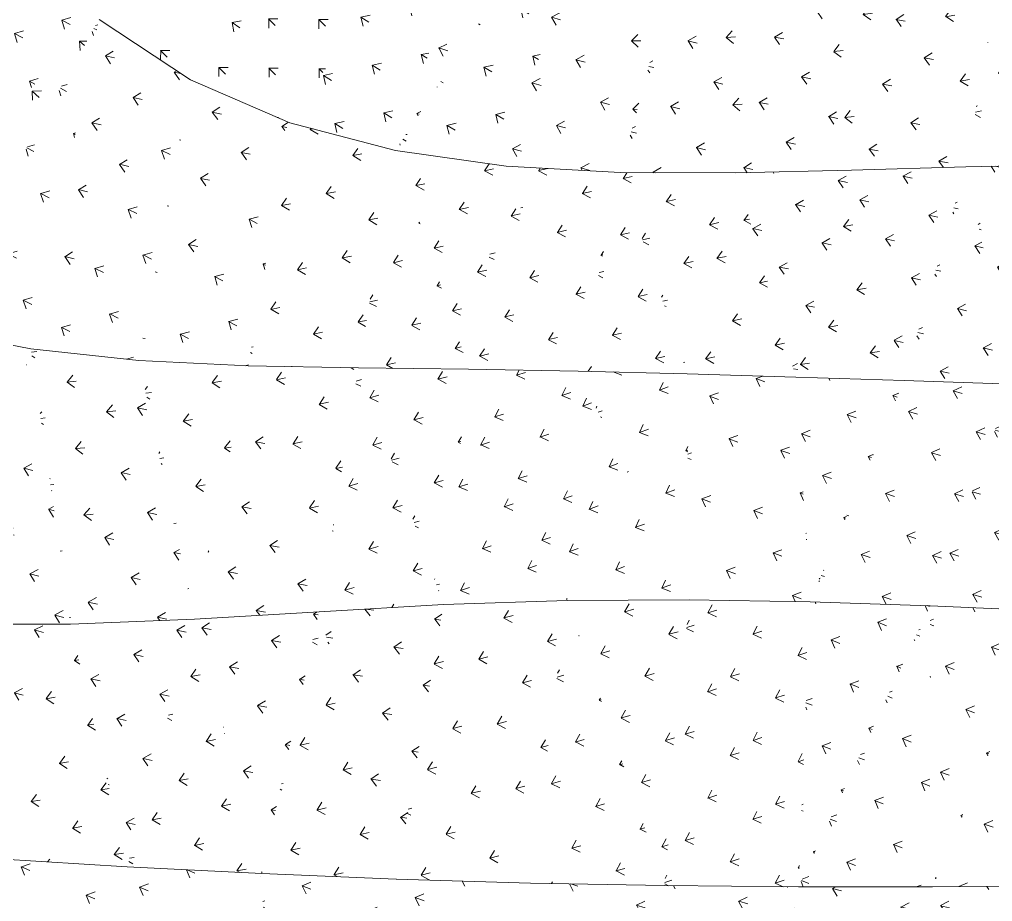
# Model space of a CAD drawing. Header units: millimetres. Extents: x 12827 to 178996, y -27589 to 73652.
# Drawn here: x 60932 to 65843, y -17198 to -12745 of the extents above; entities that cross this region are included whole.
import ezdxf

# ---------------------------------------------------------------- set-up
doc = ezdxf.new("R2010")
doc.units = ezdxf.units.MM
doc.layers.add('A-FLOR', color=192, linetype='Continuous', lineweight=9)
doc.layers.add('A-FLOR-PATT', color=8, linetype='Continuous', lineweight=9)

msp = doc.modelspace()

# ---------------------------------------------------------------- hatches: boundary and pattern name
at = {"layer": 'A-FLOR-PATT'}
h = msp.add_hatch(dxfattribs=at)
h.set_pattern_fill('FP_1391', color=256, style=0, pattern_type=2)
h.set_pattern_definition([(301.924, (63306.94, 44218.64), (245.3747, -60.5412), [47.563, -311.178]), (257.144, (63306.94, 44218.64), (245.376, -60.5391), [46.915, -203.298]), (346.141, (63306.94, 44218.64), (55.6718, 243.9413), [47.387, -205.346])])
h.paths.add_polyline_path([(61333.50511, -12744.87328), (63143.45834, -11065.31411), (60923.20745, -12355.97897), (60936.03253, -12368.13503)], flags=0)
h = msp.add_hatch(dxfattribs=at)
h.set_pattern_fill('FP_1390', color=256, style=0, pattern_type=2)
h.set_pattern_definition([(314.278, (49215.55, 47742.82), (252.376, -6.7198), [47.579, -311.285]), (269.58, (49215.55, 47742.82), (252.3755, -6.7162), [46.916, -203.303]), (358.475, (49215.55, 47742.82), (1.8376, 250.2127), [47.337, -205.128])])
h.paths.add_polyline_path([(61794.21442, -13050.25881), (63143.45834, -11065.31411), (61333.50511, -12744.87328), (61566.45571, -12899.28679)], flags=0)
h = msp.add_hatch(dxfattribs=at)
h.set_pattern_fill('FP_1425', color=256, style=0, pattern_type=2)
h.set_pattern_definition([(325.954, (33250.18, 49111.99), (245.7224, 46.18974), [47.575, -311.259]), (281.796, (33250.18, 49112), (245.72315, 46.188), [47.328, -205.089]), (10.646, (33250.18, 49112), (-51.603, 247.08585), [46.88, -203.146])])
h.paths.add_polyline_path([(61794.21442, -13050.25881), (63500.99808, -11441.54957), (63143.45834, -11065.31411), (62001.79681, -12744.87328)], flags=0)
h = msp.add_hatch(dxfattribs=at)
h.set_pattern_fill('FP_1392', color=256, style=0, pattern_type=2)
h.set_pattern_definition([(315.337, (48906.47, 46299.02), (252.9749, -3.1663), [47.456, -310.477]), (270.371, (48906.47, 46299.02), (252.9748, -3.163), [46.583, -201.859]), (359.283, (48906.47, 46299.02), (-1.6063, 248.4366), [47.437, -205.558])])
h.paths.add_polyline_path([(62295.65688, -13266.29691), (63500.99808, -11441.54957), (61794.21442, -13050.25881)], flags=0)
h = msp.add_hatch(dxfattribs=at)
h.set_pattern_fill('FP_1394', color=256, style=0, pattern_type=2)
h.set_pattern_definition([(328.19, (33976.39, 46659.28), (246.92936, 52.80122), [47.505, -310.802]), (283.397, (33976.4, 46659.28), (246.9295, 52.8016), [46.58, -201.847]), (12.07, (33976.4, 46659.28), (-57.5605, 241.6663), [47.346, -205.166])])
h.paths.add_polyline_path([(62829.67217, -13406.34412), (63500.99808, -11441.54957), (62295.65688, -13266.29691)], flags=0)
h = msp.add_hatch(dxfattribs=at)
h.set_pattern_fill('FP_1426', color=256, style=0, pattern_type=2)
h.set_pattern_definition([(340.533, (15997.55, 43559.44), (224.20845, 105.94385), [47.5, -310.766]), (296.749, (15997.55, 43559.44), (224.2079, 105.9435), [47.315, -205.031]), (25.291, (15997.55, 43559.44), (-113.5731, 225.343), [46.496, -201.483])])
h.paths.add_polyline_path([(62829.67217, -13406.34412), (63916.7044, -11745.89008), (63500.99808, -11441.54957), (62877.52314, -13266.29691)], flags=0)
h = msp.add_hatch(dxfattribs=at)
h.set_pattern_fill('FP_1383', color=256, style=0, pattern_type=2)
h.set_pattern_definition([(329.209, (34354.28, 44765.01), (246.5697, 55.6493), [47.352, -309.797]), (284.175, (34354.28, 44765), (246.5703, 55.6475), [46.119, -199.847]), (12.718, (34354.28, 44765), (-60.234, 238.4762), [47.395, -205.377])])
h.paths.add_polyline_path([(63388.22491, -13485.33677), (63916.7044, -11745.89008), (62829.67217, -13406.34412)], flags=0)
h = msp.add_hatch(dxfattribs=at)
h.set_pattern_fill('FP_1382', color=256, style=0, pattern_type=2)
h.set_pattern_definition([(344.364, (16340.16, 40770.71), (222.08886, 117.6296), [47.538, -311.015]), (299.897, (16340.16, 40770.71), (222.0886, 117.6291), [46.342, -200.817]), (27.908, (16340.16, 40770.71), (-123.1947, 214.2687), [47.122, -204.195])])
h.paths.add_polyline_path([(63963.27975, -13518.2112), (63916.7044, -11745.89008), (63388.22491, -13485.33677), (63916.7044, -13515.54861)], flags=0)
h = msp.add_hatch(dxfattribs=at)
h.set_pattern_fill('FP_1423', color=256, style=0, pattern_type=2)
h.set_pattern_definition([(358.912, (-2804.29, 29696.33), (174.43616, 169.40734), [47.179, -308.67]), (315.831, (-2804.29, 29696.33), (174.4364, 169.4072), [47.405, -205.421]), (44.162, (-2804.29, 29696.33), (-181.3487, 176.164), [45.592, -197.567])])
h.paths.add_polyline_path([(63963.27975, -13518.2112), (64379.94516, -11977.9535), (63916.7044, -11745.89008), (63962.41583, -13485.33677)], flags=0)
h = msp.add_hatch(dxfattribs=at)
h.set_pattern_fill('FP_1384', color=256, style=0, pattern_type=2)
h.set_pattern_definition([(346.497, (15538.65, 37971.5), (218.0685, 123.8246), [47.492, -310.717]), (302.12, (15538.65, 37971.5), (218.0663, 123.8282), [45.929, -199.028]), (29.589, (15538.65, 37971.5), (-130.23936, 207.4646), [47.02, -203.752])])
h.paths.add_polyline_path([(64546.8013, -13519.90376), (64379.94516, -11977.9535), (63963.27975, -13518.2112), (64379.94516, -13519.41978)], flags=0)
h = msp.add_hatch(dxfattribs=at)
h.set_pattern_fill('FP_1427', color=256, style=0, pattern_type=2)
h.set_pattern_definition([(3.051, (-5218.46, 24474.45), (161.49344, 179.54896), [47.221, -308.942]), (320.406, (-5218.46, 24474.45), (161.4936, 179.54805), [47.245, -204.727]), (48.03, (-5218.46, 24474.45), (-194.1629, 160.5939), [45.28, -196.211])])
h.paths.add_polyline_path([(64546.8013, -13519.90376), (64876.83376, -12145.3093), (64379.94516, -11977.9535), (64546.61815, -13518.2112)], flags=0)
h = msp.add_hatch(dxfattribs=at)
h.set_pattern_fill('FP_1385', color=256, style=0, pattern_type=2)
h.set_pattern_definition([(348.409, (14995.23, 35030.13), (214.19284, 128.82363), [47.464, -310.531]), (304.214, (14995.23, 35030.13), (214.1919, 128.82505), [45.518, -197.247]), (31.024, (14995.23, 35030.13), (-136.5006, 200.7547), [46.865, -203.083])])
h.paths.add_polyline_path([(64546.8013, -13519.90376), (65130.7542, -13505.35078), (64876.83376, -12145.3093), (64823.33455, -12368.13503)], flags=0)
h = msp.add_hatch(dxfattribs=at)
h.set_pattern_fill('FP_1398', color=256, style=0, pattern_type=2)
h.set_pattern_definition([(6.818, (-6928.94, 19404.8), (149.18197, 187.61604), [47.248, -309.118]), (324.625, (-6928.94, 19404.8), (149.1837, 187.61395), [47.063, -203.939]), (51.51, (-6928.94, 19404.8), (-204.66295, 145.3102), [44.943, -194.754])])
h.paths.add_polyline_path([(65130.7542, -13505.35078), (65393.45884, -12255.58738), (64876.83376, -12145.3093), (64930.81577, -12434.44623)], flags=0)
h = msp.add_hatch(dxfattribs=at)
h.set_pattern_fill('FP_1388', color=256, style=0, pattern_type=2)
h.set_pattern_definition([(350.08, (14366.3, 32145.54), (210.34146, 132.89778), [47.471, -310.579]), (306.19, (14366.3, 32145.54), (210.3406, 132.9), [45.205, -195.89]), (32.286, (14366.3, 32145.54), (-142.3576, 194.5798), [46.652, -202.157])])
h.paths.add_polyline_path([(65130.7542, -13505.35078), (65707.38213, -13489.04222), (65393.45884, -12255.58738), (65134.18232, -13489.04222)], flags=0)
h = msp.add_hatch(dxfattribs=at)
h.set_pattern_fill('FP_1396', color=256, style=0, pattern_type=2)
h.set_pattern_definition([(9.98, (-8054.69, 15111.7), (138.8733, 193.75215), [47.284, -309.355]), (328.148, (-8054.69, 15111.7), (138.871, 193.7536), [46.879, -203.141]), (54.369, (-8054.7, 15111.7), (-212.3694, 131.9432), [44.697, -193.685])])
h.paths.add_polyline_path([(65707.38213, -13489.04222), (65915.94908, -12316.42478), (65393.45884, -12255.58738), (65422.10304, -12368.13503)], flags=0)
h = msp.add_hatch(dxfattribs=at)
h.set_pattern_fill('FP_1387', color=256, style=0, pattern_type=2)
h.set_pattern_definition([(13.103, (-8995.77, 12272.42), (130.76187, 200.6183), [47.441, -310.382]), (331.242, (-8995.77, 12272.42), (130.76146, 200.6174), [46.571, -201.809]), (56.904, (-8995.77, 12272.42), (-217.7455, 119.4983), [44.901, -194.57])])
h.paths.add_polyline_path([(65707.38213, -13489.04222), (66274.24872, -13476.95773), (65915.94908, -12316.42478), (65709.53153, -13476.95773)], flags=0)
h = msp.add_hatch(dxfattribs=at)
h.set_pattern_fill('FP_1263', color=256, style=0, pattern_type=2)
h.set_pattern_definition([(331.091, (26284.85, 49160.07), (238.90276, 67.40053), [47.529, -310.96]), (287.288, (26284.85, 49160.07), (238.9024, 67.3997), [47.267, -204.823]), (15.755, (26284.85, 49160.07), (-74.9145, 240.7006), [46.543, -201.685])])
h.paths.add_polyline_path([(59936.86252, -14149.89265), (61333.50511, -12744.87328), (60923.20745, -12355.97897), (60059.78465, -13926.32817)], flags=0)
h = msp.add_hatch(dxfattribs=at)
h.set_pattern_fill('FP_1225', color=256, style=0, pattern_type=2)
h.set_pattern_definition([(318.256, (46385.12, 46320.46), (252.8476, 7.4909), [47.283, -309.35]), (273.096, (46385.12, 46320.46), (252.8474, 7.493), [45.993, -199.304]), (1.697, (46385.12, 46320.46), (-13.2464, 244.93915), [47.43, -205.529])])
h.paths.add_polyline_path([(60455.99699, -14306.91568), (61333.50511, -12744.87328), (59936.86252, -14149.89265)], flags=0)
h = msp.add_hatch(dxfattribs=at)
h.set_pattern_fill('FP_1228', color=256, style=0, pattern_type=2)
h.set_pattern_definition([(332.858, (29255.56, 45994.37), (241.73618, 70.3552), [47.461, -310.513]), (288.198, (29255.56, 45994.37), (241.7367, 70.3526), [46.118, -199.846]), (16.227, (29255.56, 45994.37), (-76.8165, 233.6617), [47.206, -204.56])])
h.paths.add_polyline_path([(60989.82224, -14408.12097), (61333.50511, -12744.87328), (60455.99699, -14306.91568)], flags=0)
h = msp.add_hatch(dxfattribs=at)
h.set_pattern_fill('FP_1295', color=256, style=0, pattern_type=2)
h.set_pattern_definition([(346.744, (8729.86, 40168.48), (207.84524, 127.9806), [47.34, -309.718]), (303.651, (8729.86, 40168.48), (207.8467, 127.97935), [47.269, -204.832]), (31.622, (8729.86, 40168.48), (-139.6968, 209.8564), [45.766, -198.321])])
h.paths.add_polyline_path([(60989.82224, -14408.12097), (61794.21442, -13050.25881), (61333.50511, -12744.87328), (61010.73465, -14306.91568)], flags=0)
h = msp.add_hatch(dxfattribs=at)
h.set_pattern_fill('FP_1233', color=256, style=0, pattern_type=2)
h.set_pattern_definition([(332.815, (31718.5, 43282.46), (242.71804, 67.50666), [47.255, -309.166]), (287.884, (31718.5, 43282.46), (242.7197, 67.5027), [45.382, -196.657]), (15.542, (31718.5, 43282.46), (-74.3283, 230.3438), [47.237, -204.694])])
h.paths.add_polyline_path([(61534.64493, -14466.28463), (61794.21442, -13050.25881), (60989.82224, -14408.12097)], flags=0)
h = msp.add_hatch(dxfattribs=at)
h.set_pattern_fill('FP_1278', color=256, style=0, pattern_type=2)
h.set_pattern_definition([(348.404, (9004.06, 36776.08), (205.40526, 131.01265), [47.501, -310.773]), (305.638, (9004.06, 36776.08), (205.40415, 131.0143), [46.84, -202.974]), (32.531, (9004.06, 36776.08), (-145.5572, 203.0277), [45.681, -197.95])])
h.paths.add_polyline_path([(61534.64493, -14466.28463), (62295.65688, -13266.29691), (61794.21442, -13050.25881), (61545.30682, -14408.12097)], flags=0)
h = msp.add_hatch(dxfattribs=at)
h.set_pattern_fill('FP_1217', color=256, style=0, pattern_type=2)
h.set_pattern_definition([(332.599, (34690.99, 40386.7), (243.954, 63.71613), [46.969, -307.295]), (287.286, (34690.99, 40386.7), (243.9534, 63.7176), [44.527, -192.952]), (14.638, (34690.99, 40386.7), (-70.5655, 226.7533), [47.276, -204.862])])
h.paths.add_polyline_path([(62086.7717, -14494.18278), (62295.65688, -13266.29691), (61534.64493, -14466.28463), (61814.48917, -14480.42475)], flags=0)
h = msp.add_hatch(dxfattribs=at)
h.set_pattern_fill('FP_1218', color=256, style=0, pattern_type=2)
h.set_pattern_definition([(11.95, (-9647.48, 17557.95), (134.5136, 199.27978), [47.427, -310.289]), (329.837, (-9647.48, 17557.95), (134.5119, 199.28064), [46.724, -202.469]), (55.981, (-9647.48, 17557.95), (-215.45084, 125.2103), [45.081, -195.349])])
h.paths.add_polyline_path([(62642.50922, -14504.59152), (62295.65688, -13266.29691), (62086.7717, -14494.18278), (62443.61137, -14500.86624)], flags=0)
h = msp.add_hatch(dxfattribs=at)
h.set_pattern_fill('FP_1296', color=256, style=0, pattern_type=2)
h.set_pattern_definition([(9.759, (-9210.33, 16301.5), (133.63572, 192.0073), [46.818, -306.304]), (328.348, (-9210.33, 16301.5), (133.6374, 192.00634), [47.219, -204.616]), (55.162, (-9210.33, 16301.5), (-214.3754, 132.1522), [43.863, -190.072])])
h.paths.add_polyline_path([(62642.50922, -14504.59152), (62829.67217, -13406.34412), (62295.65688, -13266.29691), (62639.59369, -14494.18278)], flags=0)
h = msp.add_hatch(dxfattribs=at)
h.set_pattern_fill('FP_1216', color=256, style=0, pattern_type=2)
h.set_pattern_definition([(13.494, (-9410.14, 13356.4), (127.5004, 199.7712), [47.337, -309.698]), (332.07, (-9410.14, 13356.4), (127.5004, 199.771), [46.62, -202.019]), (57.453, (-9410.14, 13356.4), (-219.6785, 116.45896), [44.436, -192.556])])
h.paths.add_polyline_path([(63198.16966, -14510.26787), (62829.67217, -13406.34412), (62642.50922, -14504.59152), (63072.12889, -14508.9803)], flags=0)
h = msp.add_hatch(dxfattribs=at)
h.set_pattern_fill('FP_1235', color=256, style=0, pattern_type=2)
h.set_pattern_definition([(12.114, (-9135.12, 12574.8), (127.15997, 195.14496), [46.986, -307.404]), (331.162, (-9135.12, 12574.8), (127.1588, 195.1455), [46.948, -203.443]), (56.911, (-9135.12, 12574.8), (-219.3383, 120.7734), [43.672, -189.247])])
h.paths.add_polyline_path([(63198.16966, -14510.26787), (63388.22491, -13485.33677), (62829.67217, -13406.34412), (63196.27486, -14504.59152)], flags=0)
h = msp.add_hatch(dxfattribs=at)
h.set_pattern_fill('FP_1219', color=256, style=0, pattern_type=2)
h.set_pattern_definition([(13.546, (-8639.95, 11249.06), (126.2412, 197.79005), [47.273, -309.285]), (332.593, (-8639.95, 11249.06), (126.24315, 197.78814), [46.549, -201.713]), (57.451, (-8639.95, 11249.06), (-220.3968, 114.2774), [43.996, -190.648])])
h.paths.add_polyline_path([(63751.21673, -14519.98995), (63388.22491, -13485.33677), (63198.16966, -14510.26787), (63695.14457, -14519.00425)], flags=0)
h = msp.add_hatch(dxfattribs=at)
h.set_pattern_fill('FP_1229', color=256, style=0, pattern_type=2)
h.set_pattern_definition([(13.101, (-8549.97, 10943.61), (126.15596, 196.28958), [47.17, -308.608]), (332.309, (-8549.97, 10943.61), (126.1582, 196.2885), [46.662, -202.202]), (57.271, (-8549.97, 10943.61), (-220.3626, 115.64585), [43.75, -189.584])])
h.paths.add_polyline_path([(63751.21673, -14519.98995), (63963.27975, -13518.2112), (63388.22491, -13485.33677), (63747.80589, -14510.26787)], flags=0)
h = msp.add_hatch(dxfattribs=at)
h.set_pattern_fill('FP_1232', color=256, style=0, pattern_type=2)
h.set_pattern_definition([(347.384, (19341.09, 31008.19), (218.10884, 119.0151), [47.313, -309.547]), (303.454, (19341.1, 31008.19), (218.1083, 119.0166), [44.263, -191.806]), (28.62, (19341.1, 31008.19), (-130.1358, 196.9595), [46.588, -201.88])])
h.paths.add_polyline_path([(65396.28846, -14568.00965), (65707.38213, -13489.04222), (65130.7542, -13505.35078)], flags=0)
h = msp.add_hatch(dxfattribs=at)
h.set_pattern_fill('FP_1220', color=256, style=0, pattern_type=2)
h.set_pattern_definition([(346.801, (18571.06, 30672.83), (217.98743, 117.19607), [47.433, -310.332]), (303.236, (18571.06, 30672.83), (217.98785, 117.19555), [44.584, -193.199]), (28.264, (18571.06, 30672.83), (-130.3275, 198.8855), [46.405, -201.089])])
h.paths.add_polyline_path([(65941.18239, -14586.11093), (65707.38213, -13489.04222), (65396.28846, -14568.00965), (65707.38213, -14578.34413)], flags=0)
h = msp.add_hatch(dxfattribs=at)
h.set_pattern_fill('FP_1234', color=256, style=0, pattern_type=2)
h.set_pattern_definition([(346.685, (19425.7, 31334.81), (219.47684, 117.21438), [47.319, -309.584]), (302.662, (19425.7, 31334.8), (219.4763, 117.2147), [44.412, -192.454]), (28.105, (19425.7, 31334.8), (-127.8321, 199.41), [46.653, -202.163])])
h.paths.add_polyline_path([(65941.18239, -14586.11093), (66274.24872, -13476.95773), (65707.38213, -13489.04222), (65710.85771, -13505.35078)], flags=0)
h = msp.add_hatch(dxfattribs=at)
h.set_pattern_fill('FP_1224', color=256, style=0, pattern_type=2)
h.set_pattern_definition([(12.589, (-7726.3, 11161.74), (129.6867, 194.97136), [47.284, -309.356]), (331.77, (-7726.3, 11161.74), (129.6881, 194.97056), [46.474, -201.386]), (56.37, (-7726.3, 11161.74), (-218.3798, 117.2389), [43.906, -190.258])])
h.paths.add_polyline_path([(64301.67359, -14533.69223), (63963.27975, -13518.2112), (63751.21673, -14519.98995)], flags=0)
h = msp.add_hatch(dxfattribs=at)
h.set_pattern_fill('FP_1230', color=256, style=0, pattern_type=2)
h.set_pattern_definition([(12.835, (-7712.67, 11179.96), (129.73158, 195.8004), [47.335, -309.688]), (331.922, (-7712.67, 11179.96), (129.733, 195.7992), [46.406, -201.092]), (56.472, (-7712.67, 11179.96), (-218.3692, 116.4925), [44.04, -190.839])])
h.paths.add_polyline_path([(64301.67359, -14533.69223), (64546.8013, -13519.90376), (63963.84377, -13519.90376)], flags=0)
h = msp.add_hatch(dxfattribs=at)
h.set_pattern_fill('FP_1222', color=256, style=0, pattern_type=2)
h.set_pattern_definition([(11.094, (-6834.02, 12411.68), (135.83668, 191.96487), [47.347, -309.763]), (330.13, (-6834.02, 12411.68), (135.8368, 191.9647), [46.402, -201.074]), (54.716, (-6834.02, 12411.68), (-214.5989, 123.25226), [44.093, -191.071])])
h.paths.add_polyline_path([(64849.90818, -14550.11778), (64546.8013, -13519.90376), (64301.67359, -14533.69223), (64546.8013, -14541.03645)], flags=0)
h = msp.add_hatch(dxfattribs=at)
h.set_pattern_fill('FP_1231', color=256, style=0, pattern_type=2)
h.set_pattern_definition([(348.305, (18845.34, 30414.75), (215.91388, 121.5165), [47.342, -309.736]), (304.598, (18845.34, 30414.75), (215.9146, 121.5159), [44.166, -191.388]), (29.37, (18845.34, 30414.75), (-133.7494, 193.89975), [46.455, -201.305])])
h.paths.add_polyline_path([(64849.90818, -14550.11778), (65130.7542, -13505.35078), (64546.8013, -13519.90376)], flags=0)
h = msp.add_hatch(dxfattribs=at)
h.set_pattern_fill('FP_1221', color=256, style=0, pattern_type=2)
h.set_pattern_definition([(9.489, (-6022.9, 14142.36), (142.5766, 189.0547), [47.418, -310.231]), (328.244, (-6022.9, 14142.36), (142.5767, 189.05564), [46.347, -200.836]), (52.978, (-6022.9, 14142.36), (-210.179, 130.0936), [44.398, -192.393])])
h.paths.add_polyline_path([(65396.28846, -14568.00965), (65130.7542, -13505.35078), (64849.90818, -14550.11778), (65130.7542, -14559.31441)], flags=0)
h = msp.add_hatch(dxfattribs=at)
h.set_pattern_fill('FP_1081', color=256, style=0, pattern_type=2)
h.set_pattern_definition([(2.415, (-5205.64, 29662.5), (167.2172, 177.42765), [47.478, -310.621]), (319.572, (-5205.64, 29662.5), (167.2197, 177.42584), [46.938, -203.398]), (46.697, (-5205.64, 29662.5), (-190.5632, 162.3389), [45.714, -198.094])])
h.paths.add_polyline_path([(60575.41676, -15797.54565), (60989.82224, -14408.12097), (60455.99699, -14306.91568), (60572.14907, -15756.75745)], flags=0)
h = msp.add_hatch(dxfattribs=at)
h.set_pattern_fill('FP_1043', color=256, style=0, pattern_type=2)
h.set_pattern_definition([(345.581, (16173.53, 40475.5), (220.57757, 118.47875), [47.437, -310.354]), (301.247, (16173.53, 40475.5), (220.57745, 118.4796), [45.524, -197.269]), (28.242, (16173.53, 40475.5), (-125.944, 207.5717), [46.947, -203.436])])
h.paths.add_polyline_path([(61190.00879, -15798.25746), (60989.82224, -14408.12097), (60575.41676, -15797.54565), (60989.82224, -15798.02561)], flags=0)
h = msp.add_hatch(dxfattribs=at)
h.set_pattern_fill('FP_1085', color=256, style=0, pattern_type=2)
h.set_pattern_definition([(5.704, (-7130.6, 25835.13), (156.89255, 185.5763), [47.491, -310.71]), (323.071, (-7130.6, 25835.13), (156.8917, 185.57686), [46.802, -202.811]), (49.788, (-7130.6, 25835.13), (-199.5357, 149.9733), [45.564, -197.445])])
h.paths.add_polyline_path([(61190.00879, -15798.25746), (61534.64493, -14466.28463), (60989.82224, -14408.12097), (61189.90629, -15797.54565)], flags=0)
h = msp.add_hatch(dxfattribs=at)
h.set_pattern_fill('FP_1042', color=256, style=0, pattern_type=2)
h.set_pattern_definition([(347.786, (14696.53, 38403.03), (216.1569, 125.78736), [47.41, -310.178]), (303.501, (14696.53, 38403.03), (216.1575, 125.7854), [45.295, -196.277]), (30.196, (14696.53, 38403.03), (-133.3369, 201.4404), [46.892, -203.2])])
h.paths.add_polyline_path([(61190.00879, -15798.25746), (61814.48917, -15772.84236), (61534.64493, -14466.28463), (61282.63132, -15440.28371)], flags=0)
h = msp.add_hatch(dxfattribs=at)
h.set_pattern_fill('FP_1087', color=256, style=0, pattern_type=2)
h.set_pattern_definition([(9.058, (-9138.74, 21733.81), (145.33407, 193.3082), [47.473, -310.588]), (326.674, (-9138.74, 21733.81), (145.3339, 193.3082), [46.734, -202.514]), (53.064, (-9138.74, 21733.81), (-208.26276, 136.9346), [45.346, -196.501])])
h.paths.add_polyline_path([(61814.48917, -15772.84236), (62086.7717, -14494.18278), (61534.64493, -14466.28463), (61743.2603, -15440.28371)], flags=0)
h = msp.add_hatch(dxfattribs=at)
h.set_pattern_fill('FP_1044', color=256, style=0, pattern_type=2)
h.set_pattern_definition([(350.116, (12753.7, 36095.49), (210.75596, 133.44153), [47.428, -310.295]), (306.018, (12753.7, 36095.5), (210.7561, 133.44286), [45.168, -195.729]), (32.34, (12753.7, 36095.5), (-141.6559, 194.8461), [46.772, -202.678])])
h.paths.add_polyline_path([(61814.48917, -15772.84236), (62443.61137, -15735.2498), (62086.7717, -14494.18278), (61822.49427, -15735.2498)], flags=0)
h = msp.add_hatch(dxfattribs=at)
h.set_pattern_fill('FP_1083', color=256, style=0, pattern_type=2)
h.set_pattern_definition([(12.291, (-11129.5, 17536.28), (133.1563, 200.12394), [47.418, -310.228]), (330.176, (-11129.5, 17536.28), (133.15724, 200.12274), [46.746, -202.565]), (56.362, (-11129.5, 17536.28), (-216.2933, 123.98756), [45.07, -195.305])])
h.paths.add_polyline_path([(62443.61137, -15735.2498), (62642.50922, -14504.59152), (62086.7717, -14494.18278), (62358.8008, -15440.28371)], flags=0)
h = msp.add_hatch(dxfattribs=at)
h.set_pattern_fill('FP_1048', color=256, style=0, pattern_type=2)
h.set_pattern_definition([(15.767, (-13023.21, 13982.79), (121.16593, 207.52514), [47.438, -310.36]), (333.699, (-13023.21, 13982.8), (121.16596, 207.52524), [46.676, -202.264]), (59.721, (-13023.21, 13982.8), (-223.1693, 110.30176), [45.058, -195.251])])
h.paths.add_polyline_path([(62443.61137, -15735.2498), (63072.12889, -15699.42926), (62642.50922, -14504.59152), (62449.40065, -15699.42926)], flags=0)
h = msp.add_hatch(dxfattribs=at)
h.set_pattern_fill('FP_1082', color=256, style=0, pattern_type=2)
h.set_pattern_definition([(15.202, (-12995.98, 13481.07), (121.16226, 205.63627), [47.317, -309.57]), (333.346, (-12995.98, 13481.07), (121.1623, 205.63595), [46.834, -202.947]), (59.493, (-12995.98, 13481.07), (-223.2366, 112.0524), [44.752, -193.924])])
h.paths.add_polyline_path([(63072.12889, -15699.42926), (63198.16966, -14510.26787), (62642.50922, -14504.59152), (62978.94969, -15440.28371)], flags=0)
h = msp.add_hatch(dxfattribs=at)
h.set_pattern_fill('FP_1050', color=256, style=0, pattern_type=2)
h.set_pattern_definition([(18.154, (-14747.15, 10200.18), (110.1171, 211.44144), [47.297, -309.442]), (336.337, (-14747.15, 10200.18), (110.11405, 211.4427), [46.852, -203.023]), (62.49, (-14747.15, 10200.18), (-228.8648, 100.29134), [44.7, -193.698])])
h.paths.add_polyline_path([(63072.12889, -15699.42926), (63695.14457, -15678.33617), (63198.16966, -14510.26787), (63074.36457, -15678.33617)], flags=0)
h = msp.add_hatch(dxfattribs=at)
h.set_pattern_fill('FP_1084', color=256, style=0, pattern_type=2)
h.set_pattern_definition([(17.684, (-14661.88, 9834.33), (110.14232, 209.85922), [47.176, -308.65]), (336.027, (-14661.88, 9834.33), (110.14244, 209.8596), [46.964, -203.513]), (62.308, (-14661.88, 9834.33), (-228.8706, 101.7703), [44.439, -192.568])])
h.paths.add_polyline_path([(63695.14457, -15678.33617), (63751.21673, -14519.98995), (63198.16966, -14510.26787), (63593.86103, -15440.28371)], flags=0)
h = msp.add_hatch(dxfattribs=at)
h.set_pattern_fill('FP_1061', color=256, style=0, pattern_type=2)
h.set_pattern_definition([(20.205, (-16232.78, 6824.17), (100.09153, 214.4183), [47.121, -308.288]), (338.561, (-16232.78, 6824.17), (100.0937, 214.41786), [47.025, -203.774]), (64.976, (-16232.78, 6824.17), (-233.4452, 91.6698), [44.368, -192.262])])
h.paths.add_polyline_path([(63695.14457, -15678.33617), (64311.40316, -15674.56433), (63751.21673, -14519.98995), (63695.32716, -15674.56433)], flags=0)
h = msp.add_hatch(dxfattribs=at)
h.set_pattern_fill('FP_1079', color=256, style=0, pattern_type=2)
h.set_pattern_definition([(19.9, (-16138.33, 6623.68), (100.1297, 213.38895), [47.031, -307.698]), (338.351, (-16138.33, 6623.68), (100.1301, 213.38816), [47.087, -204.044]), (64.862, (-16138.33, 6623.68), (-233.4165, 92.6483), [44.196, -191.517])])
h.paths.add_polyline_path([(64311.40316, -15674.56433), (64301.67359, -14533.69223), (63751.21673, -14519.98995), (64301.67359, -15654.51116)], flags=0)
h = msp.add_hatch(dxfattribs=at)
h.set_pattern_fill('FP_1075', color=256, style=0, pattern_type=2)
h.set_pattern_definition([(339.053, (26789.65, 35702.1), (234.5198, 88.1745), [47.136, -308.384]), (294.368, (26789.65, 35702.1), (234.5185, 88.1777), [44.311, -192.015]), (20.606, (26789.65, 35702.1), (-97.5073, 215.2729), [46.978, -203.57])])
h.paths.add_polyline_path([(64311.40316, -15674.56433), (64849.90818, -14550.11778), (64301.67359, -14533.69223), (64309.40517, -15440.28371)], flags=0)
h = msp.add_hatch(dxfattribs=at)
h.set_pattern_fill('FP_1057', color=256, style=0, pattern_type=2)
h.set_pattern_definition([(339.182, (26815.3, 35420.7), (234.5312, 88.5891), [47.098, -308.135]), (294.412, (26815.3, 35420.7), (234.5315, 88.5888), [44.237, -191.695]), (20.693, (26815.3, 35420.7), (-97.5092, 214.83895), [47.007, -203.698])])
h.paths.add_polyline_path([(64921.81393, -15684.54892), (64849.90818, -14550.11778), (64311.40316, -15674.56433), (64863.62369, -15683.59709)], flags=0)
h = msp.add_hatch(dxfattribs=at)
h.set_pattern_fill('FP_1076', color=256, style=0, pattern_type=2)
h.set_pattern_definition([(341.16, (24107.17, 34427.89), (230.4803, 96.3752), [47.234, -309.027]), (296.778, (24107.17, 34427.9), (230.4803, 96.3758), [44.403, -192.414]), (22.692, (24107.17, 34427.9), (-106.6933, 211.4208), [46.841, -202.978])])
h.paths.add_polyline_path([(64921.81393, -15684.54892), (65396.28846, -14568.00965), (64849.90818, -14550.11778), (64921.18106, -15674.56433)], flags=0)
h = msp.add_hatch(dxfattribs=at)
h.set_pattern_fill('FP_1056', color=256, style=0, pattern_type=2)
h.set_pattern_definition([(341.156, (23964.6, 34148.75), (230.4798, 96.36263), [47.235, -309.034]), (296.776, (23964.6, 34148.75), (230.4806, 96.3606), [44.406, -192.424]), (22.689, (23964.6, 34148.75), (-106.6914, 211.4356), [46.84, -202.973])])
h.paths.add_polyline_path([(65527.31482, -15704.64375), (65396.28846, -14568.00965), (64921.81393, -15684.54892), (65396.28846, -15700.29536)], flags=0)
h = msp.add_hatch(dxfattribs=at)
h.set_pattern_fill('FP_1077', color=256, style=0, pattern_type=2)
h.set_pattern_definition([(343.317, (21250.56, 33202.15), (225.9536, 104.87344), [47.325, -309.625]), (299.219, (21250.56, 33202.15), (225.9536, 104.8731), [44.545, -193.029]), (24.898, (21250.56, 33202.15), (-115.9723, 207.344), [46.707, -202.398])])
h.paths.add_polyline_path([(65527.31482, -15704.64375), (65941.18239, -14586.11093), (65396.28846, -14568.00965), (65524.99837, -15684.54892)], flags=0)
h = msp.add_hatch(dxfattribs=at)
h.set_pattern_fill('FP_1058', color=256, style=0, pattern_type=2)
h.set_pattern_definition([(343.219, (20999.4, 32901.98), (225.9291, 104.567), [47.348, -309.771]), (299.183, (20999.4, 32901.98), (225.9284, 104.568), [44.6, -193.265]), (24.836, (20999.4, 32901.98), (-115.9816, 207.67195), [46.679, -202.275])])
h.paths.add_polyline_path([(66128.84371, -15731.20262), (65941.18239, -14586.11093), (65527.31482, -15704.64375), (65941.18239, -15722.91695)], flags=0)
h = msp.add_hatch(dxfattribs=at)
h.set_pattern_fill('FP_913', color=256, style=0, pattern_type=2)
h.set_pattern_definition([(351.697, (8211.48, 36162.67), (206.0359, 140.8875), [47.498, -310.754]), (307.623, (8211.48, 36162.67), (206.035, 140.8882), [45.599, -197.596]), (34.364, (8211.48, 36162.67), (-148.4597, 192.623), [46.8, -202.8])])
h.paths.add_polyline_path([(62832.98775, -17084.81739), (63072.12889, -15699.42926), (62443.61137, -15735.2498), (62642.50922, -16424.62418)], flags=0)
h = msp.add_hatch(dxfattribs=at)
h.set_pattern_fill('FP_884', color=256, style=0, pattern_type=2)
h.set_pattern_definition([(14.056, (-15600.5, 17188.7), (126.65236, 206.78445), [47.4, -310.113]), (331.415, (-15600.5, 17188.7), (126.6548, 206.7826), [47.009, -203.706]), (58.513, (-15600.5, 17188.7), (-220.1555, 119.9558), [45.466, -197.021])])
h.paths.add_polyline_path([(63510.54862, -17104.98041), (63072.12889, -15699.42926), (62832.98775, -17084.81739), (63072.12889, -17091.93381)], flags=0)
h = msp.add_hatch(dxfattribs=at)
h.set_pattern_fill('FP_916', color=256, style=0, pattern_type=2)
h.set_pattern_definition([(14.466, (-15558.91, 17384.57), (126.6676, 208.1391), [47.487, -310.68]), (331.673, (-15558.9, 17384.57), (126.66964, 208.1387), [46.892, -203.198]), (58.676, (-15558.9, 17384.57), (-220.1424, 118.669), [45.685, -197.968])])
h.paths.add_polyline_path([(63510.54862, -17104.98041), (63695.14457, -15678.33617), (63072.12889, -15699.42926), (63083.30204, -15735.2498)], flags=0)
h = msp.add_hatch(dxfattribs=at)
h.set_pattern_fill('FP_896', color=256, style=0, pattern_type=2)
h.set_pattern_definition([(15.616, (-17133.58, 15496.42), (120.7596, 210.6809), [47.385, -310.018]), (332.875, (-17133.58, 15496.42), (120.75655, 210.6822), [47.075, -203.992]), (60.18, (-17133.58, 15496.42), (-223.45286, 114.46964), [45.532, -197.304])])
h.paths.add_polyline_path([(64187.43464, -17118.20046), (63695.14457, -15678.33617), (63510.54862, -17104.98041), (63695.14457, -17108.5857)], flags=0)
h = msp.add_hatch(dxfattribs=at)
h.set_pattern_fill('FP_915', color=256, style=0, pattern_type=2)
h.set_pattern_definition([(15.779, (-17128.27, 15535.6), (120.75675, 211.22035), [47.424, -310.27]), (332.98, (-17128.27, 15535.6), (120.7583, 211.21935), [47.032, -203.805]), (60.243, (-17128.27, 15535.6), (-223.458, 113.9533), [45.619, -197.683])])
h.paths.add_polyline_path([(64187.43464, -17118.20046), (64311.40316, -15674.56433), (63695.14457, -15678.33617), (63702.35631, -15699.42926)], flags=0)
h = msp.add_hatch(dxfattribs=at)
h.set_pattern_fill('FP_885', color=256, style=0, pattern_type=2)
h.set_pattern_definition([(17.463, (-18648.49, 13205.96), (113.4616, 214.63815), [47.355, -309.817]), (334.693, (-18648.49, 13205.96), (113.4611, 214.6388), [47.132, -204.24]), (62.138, (-18648.49, 13205.96), (-227.2479, 107.45554), [45.522, -197.26])])
h.paths.add_polyline_path([(64863.62369, -17124.63331), (64311.07926, -15678.33617), (64187.43464, -17118.20046), (64311.40316, -17119.37982)], flags=0)
h = msp.add_hatch(dxfattribs=at)
h.set_pattern_fill('FP_914', color=256, style=0, pattern_type=2)
h.set_pattern_definition([(17.419, (-18645.38, 13122.21), (113.4647, 214.49183), [47.343, -309.741]), (334.663, (-18645.38, 13122.2), (113.4653, 214.49115), [47.143, -204.287]), (62.122, (-18645.38, 13122.2), (-227.2448, 107.5943), [45.498, -197.156])])
h.paths.add_polyline_path([(64863.62369, -17124.63331), (64921.81393, -15684.54892), (64311.40316, -15674.56433), (64861.17391, -17118.20046)], flags=0)
h = msp.add_hatch(dxfattribs=at)
h.set_pattern_fill('FP_917', color=256, style=0, pattern_type=2)
h.set_pattern_definition([(337.988, (22875.71, 39871.55), (235.45924, 89.1341), [47.29, -309.392]), (293.14, (22875.7, 39871.55), (235.4588, 89.1356), [45.434, -196.879]), (20.734, (22875.7, 39871.55), (-95.2207, 222.8191), [47.206, -204.56])])
h.paths.add_polyline_path([(64863.62369, -17124.63331), (65527.31482, -15704.64375), (64921.81393, -15684.54892), (64863.88362, -17118.20046)], flags=0)
h = msp.add_hatch(dxfattribs=at)
h.set_pattern_fill('FP_888', color=256, style=0, pattern_type=2)
h.set_pattern_definition([(338.205, (23036.63, 39567.83), (235.4641, 89.84885), [47.222, -308.952]), (293.214, (23036.63, 39567.83), (235.4636, 89.8524), [45.31, -196.345]), (20.886, (23036.63, 39567.83), (-95.2496, 222.0919), [47.255, -204.77])])
h.paths.add_polyline_path([(64863.62369, -17124.63331), (65539.09366, -17124.4347), (65527.31482, -15704.64375), (64930.81577, -16980.87357)], flags=0)
h = msp.add_hatch(dxfattribs=at)
h.set_pattern_fill('FP_918', color=256, style=0, pattern_type=2)
h.set_pattern_definition([(339.857, (20533.68, 38443.24), (231.9996, 96.3444), [47.356, -309.826]), (295.226, (20533.68, 38443.24), (231.9993, 96.3459), [45.463, -197.005]), (22.552, (20533.68, 38443.24), (-103.3366, 219.3451), [47.102, -204.107])])
h.paths.add_polyline_path([(65539.09366, -17124.4347), (66128.84371, -15731.20262), (65527.31482, -15704.64375), (65527.53515, -15731.20262)], flags=0)
h = msp.add_hatch(dxfattribs=at)
h.set_pattern_fill('FP_890', color=256, style=0, pattern_type=2)
h.set_pattern_definition([(349.754, (11447.4, 37095.02), (211.52475, 132.8608), [47.43, -310.312]), (305.568, (11447.4, 37095.02), (211.526, 132.8579), [45.294, -196.272]), (32.133, (11447.4, 37095.02), (-140.51196, 196.4945), [46.835, -202.953])])
h.paths.add_polyline_path([(62154.77415, -17057.55564), (62443.61137, -15735.2498), (61814.48917, -15772.84236), (62086.7717, -16800.81892)], flags=0)
h = msp.add_hatch(dxfattribs=at)
h.set_pattern_fill('FP_892', color=256, style=0, pattern_type=2)
h.set_pattern_definition([(12.688, (-13989.29, 18358.32), (131.54943, 202.79798), [47.402, -310.129]), (330.23, (-13989.29, 18358.32), (131.55036, 202.7978), [46.928, -203.353]), (57.03, (-13989.29, 18358.32), (-217.2513, 124.2665), [45.324, -196.404])])
h.paths.add_polyline_path([(62832.98775, -17084.81739), (62443.61137, -15735.2498), (62154.77415, -17057.55564), (62443.61137, -17069.16586)], flags=0)
h = msp.add_hatch(dxfattribs=at)
h.set_pattern_fill('FP_886', color=256, style=0, pattern_type=2)
h.set_pattern_definition([(340.213, (20875.98, 38083.4), (232.01772, 97.5021), [47.255, -309.166]), (295.35, (20875.98, 38083.4), (232.0183, 97.4991), [45.263, -196.142]), (22.794, (20875.98, 38083.4), (-103.3599, 218.1588), [47.188, -204.483])])
h.paths.add_polyline_path([(65539.09366, -17124.4347), (66213.82242, -17117.76041), (66128.84371, -15731.20262), (65541.91886, -17117.76041)], flags=0)
h = msp.add_hatch(dxfattribs=at)
h.set_pattern_fill('FP_881', color=256, style=0, pattern_type=2)
h.set_pattern_definition([(344.811, (18581.17, 38290.65), (223.03227, 111.91834), [47.338, -309.709]), (300.607, (18581.17, 38290.65), (223.0313, 111.9215), [44.761, -193.963]), (26.648, (18581.17, 38290.65), (-121.54345, 205.4656), [46.788, -202.75])])
h.paths.add_polyline_path([(60796.47726, -16981.11291), (61190.00879, -15798.25746), (60575.41676, -15797.54565), (60747.16702, -16717.10385)], flags=0)
h = msp.add_hatch(dxfattribs=at)
h.set_pattern_fill('FP_875', color=256, style=0, pattern_type=2)
h.set_pattern_definition([(9.47, (-9984.25, 20620.12), (142.82752, 192.7352), [47.419, -310.236]), (327.474, (-9984.25, 20620.12), (142.82634, 192.7359), [46.69, -202.322]), (53.46, (-9984.25, 20620.12), (-209.9544, 133.88835), [44.979, -194.91])])
h.paths.add_polyline_path([(61475.92995, -17023.0394), (61190.00879, -15798.25746), (60796.47726, -16981.11291), (61190.00879, -17005.39627)], flags=0)
h = msp.add_hatch(dxfattribs=at)
h.set_pattern_fill('FP_883', color=256, style=0, pattern_type=2)
h.set_pattern_definition([(347.514, (14935.17, 37734.19), (217.15996, 123.343), [47.372, -309.93]), (303.285, (14935.17, 37734.2), (217.1611, 123.3408), [44.992, -194.965]), (29.595, (14935.17, 37734.2), (-131.68856, 200.5933), [46.827, -202.917])])
h.paths.add_polyline_path([(61475.92995, -17023.0394), (61814.48917, -15772.84236), (61190.00879, -15798.25746)], flags=0)
h = msp.add_hatch(dxfattribs=at)
h.set_pattern_fill('FP_891', color=256, style=0, pattern_type=2)
h.set_pattern_definition([(11.25, (-12160.4, 19361.36), (136.56055, 198.27443), [47.404, -310.14]), (329.026, (-12160.4, 19361.36), (136.5605, 198.2751), [46.823, -202.901]), (55.443, (-12160.4, 19361.36), (-214.1135, 128.5206), [45.141, -195.611])])
h.paths.add_polyline_path([(62154.77415, -17057.55564), (61814.48917, -15772.84236), (61475.92995, -17023.0394), (61814.48917, -17040.25364)], flags=0)
h = msp.add_hatch(dxfattribs=at)
h.set_pattern_fill('FP_709', color=256, style=0, pattern_type=2)
h.set_pattern_definition([(336.461, (22982.3, 44623.54), (237.61486, 83.6725), [47.323, -309.609]), (291.61, (22982.3, 44623.54), (237.61564, 83.6707), [45.623, -197.702]), (19.399, (22982.3, 44623.54), (-89.6159, 226.2215), [47.234, -204.682])])
h.paths.add_polyline_path([(60747.16702, -18492.52539), (61475.92995, -17023.0394), (60796.47726, -16981.11291), (60747.54764, -18480.8591)], flags=0)
h = msp.add_hatch(dxfattribs=at)
h.set_pattern_fill('FP_712', color=256, style=0, pattern_type=2)
h.set_pattern_definition([(336.805, (23299.58, 44212.1), (237.6357, 84.81285), [47.215, -308.9]), (291.727, (23299.58, 44212.1), (237.637, 84.80956), [45.429, -196.858]), (19.641, (23299.58, 44212.1), (-89.6919, 225.0747), [47.31, -205.008])])
h.paths.add_polyline_path([(61484.10553, -18496.1942), (61475.92995, -17023.0394), (60747.16702, -18492.52539), (61475.92995, -18496.1535)], flags=0)
h = msp.add_hatch(dxfattribs=at)
h.set_pattern_fill('FP_726', color=256, style=0, pattern_type=2)
h.set_pattern_definition([(337.861, (21585.93, 43279.34), (235.4396, 88.94192), [47.329, -309.651]), (293.079, (21585.93, 43279.34), (235.4392, 88.9416), [45.546, -197.367]), (20.695, (21585.93, 43279.34), (-95.2213, 223.4709), [47.19, -204.489])])
h.paths.add_polyline_path([(61484.10553, -18496.1942), (62154.77415, -17057.55564), (61475.92995, -17023.0394), (61484.08517, -18492.52539)], flags=0)
h = msp.add_hatch(dxfattribs=at)
h.set_pattern_fill('FP_713', color=256, style=0, pattern_type=2)
h.set_pattern_definition([(338.207, (21901.09, 42864.15), (235.4544, 90.08046), [47.224, -308.96]), (293.197, (21901.1, 42864.15), (235.4557, 90.0789), [45.351, -196.519]), (20.936, (21901.1, 42864.15), (-95.2735, 222.3146), [47.268, -204.83])])
h.paths.add_polyline_path([(61484.10553, -18496.1942), (62217.34252, -18493.1148), (62154.77415, -17057.55564), (61566.45571, -18319.54639)], flags=0)
h = msp.add_hatch(dxfattribs=at)
h.set_pattern_fill('FP_719', color=256, style=0, pattern_type=2)
h.set_pattern_definition([(339.246, (20227.72, 41901.12), (233.1558, 94.0817), [47.337, -309.699]), (294.539, (20227.72, 41901.12), (233.1546, 94.0838), [45.469, -197.033]), (21.975, (20227.72, 41901.12), (-100.7127, 220.59924), [47.142, -204.28])])
h.paths.add_polyline_path([(62217.34252, -18493.1148), (62832.98775, -17084.81739), (62154.77415, -17057.55564), (62155.96235, -17084.81739)], flags=0)
h = msp.add_hatch(dxfattribs=at)
h.set_pattern_fill('FP_714', color=256, style=0, pattern_type=2)
h.set_pattern_definition([(339.591, (20535.69, 41483.4), (233.16608, 95.2101), [47.235, -309.034]), (294.658, (20535.69, 41483.4), (233.1663, 95.2111), [45.275, -196.19]), (22.212, (20535.69, 41483.4), (-100.73926, 219.4469), [47.223, -204.633])])
h.paths.add_polyline_path([(62217.34252, -18493.1148), (62947.2949, -18483.8139), (62832.98775, -17084.81739), (62221.40846, -18483.8139)], flags=0)
h = msp.add_hatch(dxfattribs=at)
h.set_pattern_fill('FP_720', color=256, style=0, pattern_type=2)
h.set_pattern_definition([(340.627, (18890.82, 40491.06), (230.74772, 99.14058), [47.346, -309.758]), (296.001, (18890.82, 40491.06), (230.7485, 99.13936), [45.394, -196.708]), (23.251, (18890.82, 40491.06), (-106.13685, 217.5978), [47.09, -204.055])])
h.paths.add_polyline_path([(62947.2949, -18483.8139), (63510.54862, -17104.98041), (62832.98775, -17084.81739), (62834.6352, -17104.98041)], flags=0)
h = msp.add_hatch(dxfattribs=at)
h.set_pattern_fill('FP_717', color=256, style=0, pattern_type=2)
h.set_pattern_definition([(340.966, (19185.83, 40071.53), (230.75617, 100.24135), [47.249, -309.126]), (296.119, (19185.83, 40071.53), (230.7562, 100.242), [45.203, -195.881]), (23.481, (19185.83, 40071.53), (-106.1361, 216.46455), [47.173, -204.415])])
h.paths.add_polyline_path([(62947.2949, -18483.8139), (63674.37959, -18468.81817), (63510.54862, -17104.98041), (62953.42065, -18468.81817)], flags=0)
h = msp.add_hatch(dxfattribs=at)
h.set_pattern_fill('FP_724', color=256, style=0, pattern_type=2)
h.set_pattern_definition([(342.014, (17556.56, 39050.67), (228.19508, 104.16207), [47.356, -309.828]), (297.479, (17556.56, 39050.67), (228.1937, 104.1648), [45.323, -196.402]), (24.535, (17556.56, 39050.67), (-111.5358, 214.4544), [47.033, -203.811])])
h.paths.add_polyline_path([(63674.37959, -18468.81817), (64187.43464, -17118.20046), (63510.54862, -17104.98041)], flags=0)
h = msp.add_hatch(dxfattribs=at)
h.set_pattern_fill('FP_715', color=256, style=0, pattern_type=2)
h.set_pattern_definition([(342.343, (17832.32, 38629.49), (228.19998, 105.224), [47.266, -309.239]), (297.594, (17832.32, 38629.49), (228.1992, 105.2258), [45.139, -195.603]), (24.755, (17832.32, 38629.49), (-111.5115, 213.358), [47.117, -204.174])])
h.paths.add_polyline_path([(63674.37959, -18468.81817), (64399.01349, -18448.65434), (64187.43464, -17118.20046), (63682.03916, -18448.65434)], flags=0)
h = msp.add_hatch(dxfattribs=at)
h.set_pattern_fill('FP_723', color=256, style=0, pattern_type=2)
h.set_pattern_definition([(343.419, (16204.76, 37580.7), (225.4681, 109.19674), [47.37, -309.915]), (298.982, (16204.76, 37580.7), (225.4683, 109.19675), [45.259, -196.124]), (25.842, (16204.76, 37580.7), (-116.9614, 211.1541), [46.972, -203.547])])
h.paths.add_polyline_path([(64399.01349, -18448.65434), (64863.62369, -17124.63331), (64187.43464, -17118.20046), (64339.59619, -18075.02542)], flags=0)
h = msp.add_hatch(dxfattribs=at)
h.set_pattern_fill('FP_716', color=256, style=0, pattern_type=2)
h.set_pattern_definition([(343.732, (16454.56, 37157.36), (225.4723, 110.20156), [47.288, -309.378]), (299.093, (16454.56, 37157.36), (225.4716, 110.2029), [45.085, -195.367]), (26.048, (16454.56, 37157.36), (-116.9145, 210.11405), [47.055, -203.907])])
h.paths.add_polyline_path([(64399.01349, -18448.65434), (65121.61352, -18423.84909), (64863.62369, -17124.63331), (64407.71786, -18423.84909)], flags=0)
h = msp.add_hatch(dxfattribs=at)
h.set_pattern_fill('FP_721', color=256, style=0, pattern_type=2)
h.set_pattern_definition([(344.853, (14814.02, 36081.04), (222.53334, 114.29252), [47.386, -310.018]), (300.524, (14814.02, 36081.04), (222.5349, 114.29), [45.205, -195.889]), (27.185, (14814.02, 36081.04), (-122.4541, 207.6813), [46.906, -203.261])])
h.paths.add_polyline_path([(65121.61352, -18423.84909), (65539.09366, -17124.4347), (64863.62369, -17124.63331), (64930.81577, -17463.00719)], flags=0)
h = msp.add_hatch(dxfattribs=at)
h.set_pattern_fill('FP_718', color=256, style=0, pattern_type=2)
h.set_pattern_definition([(345.144, (15031.02, 35654.25), (222.5385, 115.2217), [47.313, -309.543]), (300.628, (15031.02, 35654.25), (222.5385, 115.2199), [45.043, -195.187]), (27.373, (15031.02, 35654.25), (-122.3881, 206.7169), [46.987, -203.611])])
h.paths.add_polyline_path([(65121.61352, -18423.84909), (65842.59657, -18394.92913), (65539.09366, -17124.4347), (65130.90502, -18394.92913)], flags=0)
h = msp.add_hatch(dxfattribs=at)
h.set_pattern_fill('FP_722', color=256, style=0, pattern_type=2)
h.set_pattern_definition([(346.326, (13362.33, 34550.47), (219.35438, 119.49), [47.404, -310.142]), (302.117, (13362.33, 34550.47), (219.3527, 119.4924), [45.164, -195.71]), (28.579, (13362.33, 34550.47), (-128.0594, 204.0124), [46.835, -202.953])])
h.paths.add_polyline_path([(65842.59657, -18394.92913), (66213.82242, -17117.76041), (65539.09366, -17124.4347), (65834.83088, -18362.42114)], flags=0)

# ---------------------------------------------------------------- linework, layer by layer
at = {"layer": 'A-FLOR'}
for p, q in [((61333.50511, -12744.87328), (61794.21442, -13050.25881)), ((61794.21442, -13050.25881), (62295.65688, -13266.29691)), ((62295.65688, -13266.29691), (62829.67217, -13406.34412)), ((62829.67217, -13406.34412), (63388.22491, -13485.33677)), ((63388.22491, -13485.33677), (63963.27975, -13518.2112)), ((65707.38213, -13489.04222), (65130.7542, -13505.35078)), ((66274.24872, -13476.95773), (65707.38213, -13489.04222)), ((63963.27975, -13518.2112), (64546.8013, -13519.90376)), ((65130.7542, -13505.35078), (64546.8013, -13519.90376)), ((60455.99699, -14306.91568), (60989.82224, -14408.12097)), ((60989.82224, -14408.12097), (61534.64493, -14466.28463)), ((61534.64493, -14466.28463), (62086.7717, -14494.18278)), ((62642.50922, -14504.59152), (62086.7717, -14494.18278)), ((63198.16966, -14510.26787), (62642.50922, -14504.59152)), ((63198.16966, -14510.26787), (63751.21673, -14519.98995)), ((64301.67359, -14533.69223), (63751.21673, -14519.98995)), ((64849.90818, -14550.11778), (64301.67359, -14533.69223)), ((64849.90818, -14550.11778), (65396.28846, -14568.00965)), ((65396.28846, -14568.00965), (65941.18239, -14586.11093)), ((63072.12889, -15699.42926), (62443.61137, -15735.2498)), ((63072.12889, -15699.42926), (63695.14457, -15678.33617)), ((64311.40316, -15674.56433), (63695.14457, -15678.33617)), ((64921.81393, -15684.54892), (64311.40316, -15674.56433)), ((64921.81393, -15684.54892), (65527.31482, -15704.64375)), ((66128.84371, -15731.20262), (65527.31482, -15704.64375)), ((62443.61137, -15735.2498), (61814.48917, -15772.84236)), ((61190.00879, -15798.25746), (60575.41676, -15797.54565)), ((61814.48917, -15772.84236), (61190.00879, -15798.25746)), ((60796.47726, -16981.11291), (61475.92995, -17023.0394)), ((61475.92995, -17023.0394), (62154.77415, -17057.55564)), ((62154.77415, -17057.55564), (62832.98775, -17084.81739)), ((62832.98775, -17084.81739), (63510.54862, -17104.98041)), ((63510.54862, -17104.98041), (64187.43464, -17118.20046)), ((64187.43464, -17118.20046), (64863.62369, -17124.63331)), ((64863.62369, -17124.63331), (65539.09366, -17124.4347)), ((65539.09366, -17124.4347), (66213.82242, -17117.76041))]:
    msp.add_line(p, q, dxfattribs=at)

doc.saveas('drawing.dxf')
